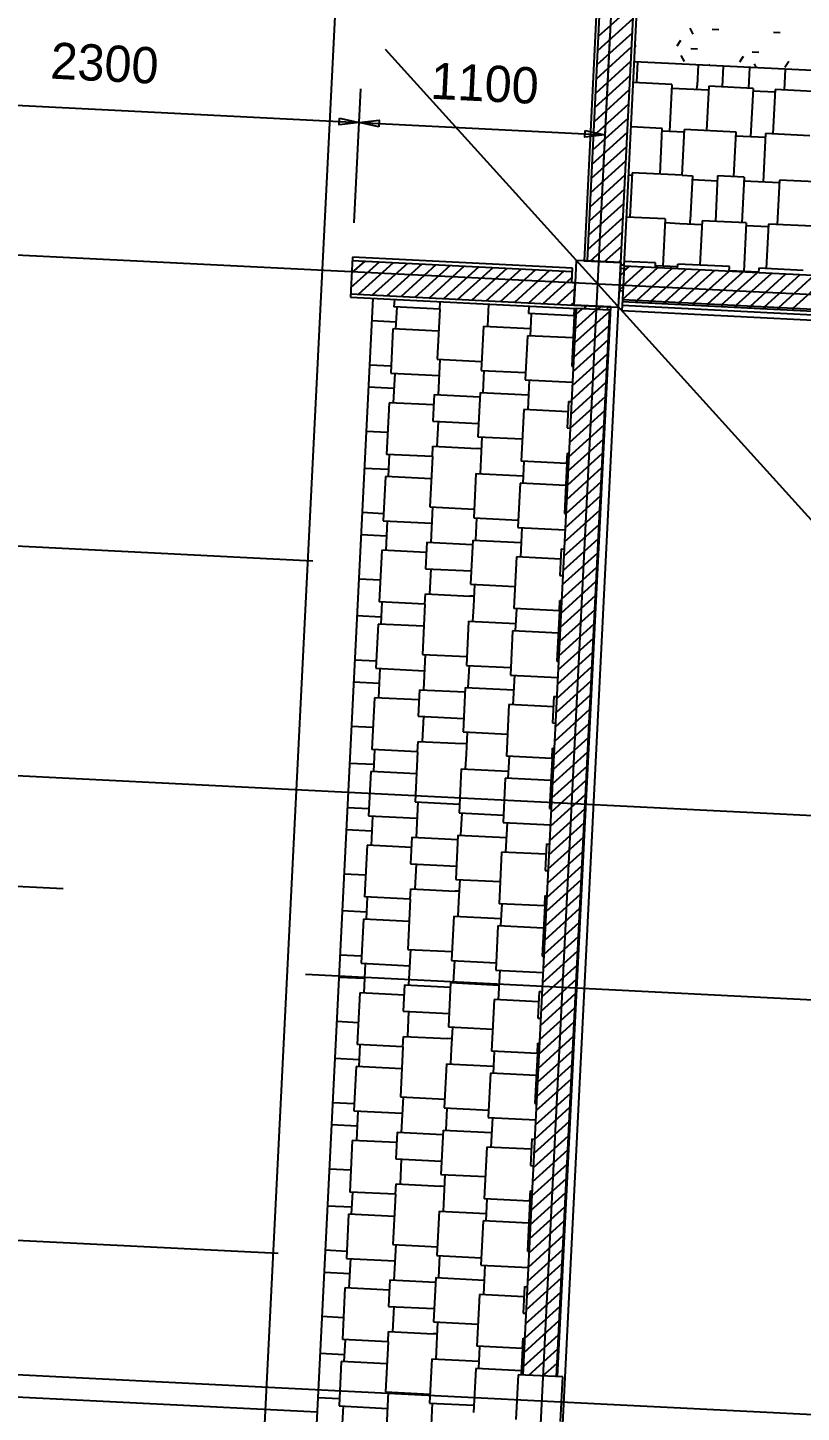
# Model space of a CAD drawing. Extents: x 549999 to 550212, y 1838161 to 1838467.
# Drawn here: x 550124.45 to 550127.91, y 1838351.09 to 1838357.28 of the extents above; entities that cross this region are included whole.
import ezdxf

# ---------------------------------------------------------------- set-up
doc = ezdxf.new("R2010")
doc.units = 0
for name, color, linetype in [('Level 11', 7, 'Continuous'), ('Level 14', 7, 'Continuous'), ('Level 15', 7, 'Continuous'), ('Level 18', 7, 'Continuous'), ('Level 20', 7, 'Continuous'), ('Level 24', 7, 'Continuous'), ('Level 28', 7, 'Continuous'), ('Level 36', 7, 'Continuous'), ('Level 37', 7, 'Continuous'), ('Level 39', 7, 'Continuous'), ('Level 4', 7, 'Continuous'), ('Level 42', 7, 'Continuous'), ('Level 6', 7, 'Continuous'), ('Level 8', 7, 'Continuous')]:
    doc.layers.add(name, color=color, linetype=linetype)

# ---------------------------------------------------------------- blocks, each defined once
blk = doc.blocks.new('SPOT_0')
at = {"layer": 'Level 24'}
for p, q in [((0, 0.2), (0, 0.3)), ((-0.1, 0.25), (0.8, 0.25)), ((0, 0), (-0.2, 0.2)), ((-0.2, 0.2), (0.2, 0.2)), ((0, 0), (-0.2, 0.2)), ((-0.2, 0.2), (0.2, 0.2)), ((0.2, 0.2), (0, 0)), ((0.2, 0.2), (0, 0)), ((-0.2, 0), (0.2, 0))]:
    blk.add_line(p, q, dxfattribs=at)

msp = doc.modelspace()

# ---------------------------------------------------------------- linework, layer by layer
at = {"layer": 'Level 11'}
for p, q in [((550127.1136, 1838356.1248), (550127.2045, 1838356.207)), ((550127.1168, 1838356.1883), (550127.1409, 1838356.2101)), ((550127.1107, 1838356.0615), (550127.268, 1838356.2038)), ((550127.1743, 1838356.0583), (550127.3316, 1838356.2006)), ((550127.2378, 1838356.0551), (550127.3951, 1838356.1974)), ((550127.3014, 1838356.0519), (550127.4587, 1838356.1942)), ((550127.365, 1838356.0487), (550127.5223, 1838356.1911)), ((550127.4285, 1838356.0456), (550127.5858, 1838356.1879)), ((550127.4921, 1838356.0424), (550127.6494, 1838356.1847)), ((550127.5556, 1838356.0392), (550127.7129, 1838356.1815)), ((550127.6192, 1838356.036), (550127.7765, 1838356.1784)), ((550127.6828, 1838356.0329), (550127.8401, 1838356.1752)), ((550127.7463, 1838356.0297), (550127.9036, 1838356.172)), ((550127.8099, 1838356.0265), (550127.9672, 1838356.1688)), ((550127.8734, 1838356.0233), (550128.0307, 1838356.1656)), ((550126.903, 1838355.9949), (550126.9312, 1838356.0204)), ((550126.8966, 1838355.8677), (550127.0539, 1838356.0101)), ((550126.8998, 1838355.9313), (550126.9947, 1838356.0172)), ((550126.8934, 1838355.8042), (550127.0507, 1838355.9465)), ((550126.8903, 1838355.7406), (550127.0476, 1838355.883)), ((550126.8871, 1838355.6771), (550127.0444, 1838355.8194)), ((550126.8839, 1838355.6135), (550127.0412, 1838355.7558)), ((550126.8807, 1838355.5499), (550127.038, 1838355.6923)), ((550126.8776, 1838355.4864), (550127.0349, 1838355.6287)), ((550126.8744, 1838355.4228), (550127.0317, 1838355.5651)), ((550126.8712, 1838355.3593), (550127.0285, 1838355.5016)), ((550126.868, 1838355.2957), (550127.0253, 1838355.438)), ((550126.8648, 1838355.2321), (550127.0222, 1838355.3745)), ((550126.8617, 1838355.1686), (550127.019, 1838355.3109)), ((550126.8585, 1838355.105), (550127.0158, 1838355.2473)), ((550126.8553, 1838355.0415), (550127.0126, 1838355.1838)), ((550126.8521, 1838354.9779), (550127.0094, 1838355.1202)), ((550126.849, 1838354.9143), (550127.0063, 1838355.0567)), ((550126.8458, 1838354.8508), (550127.0031, 1838354.9931)), ((550126.8426, 1838354.7872), (550126.9999, 1838354.9295)), ((550126.8394, 1838354.7237), (550126.9967, 1838354.866)), ((550126.8363, 1838354.6601), (550126.9936, 1838354.8024)), ((550126.8331, 1838354.5965), (550126.9904, 1838354.7389)), ((550126.8299, 1838354.533), (550126.9872, 1838354.6753)), ((550126.8267, 1838354.4694), (550126.984, 1838354.6117)), ((550126.8235, 1838354.4059), (550126.9808, 1838354.5482)), ((550126.8204, 1838354.3423), (550126.9777, 1838354.4846)), ((550126.8172, 1838354.2787), (550126.9745, 1838354.4211)), ((550126.814, 1838354.2152), (550126.9713, 1838354.3575)), ((550126.8108, 1838354.1516), (550126.9681, 1838354.2939)), ((550126.8077, 1838354.0881), (550126.965, 1838354.2304)), ((550126.8045, 1838354.0245), (550126.9618, 1838354.1668)), ((550126.8013, 1838353.9609), (550126.9586, 1838354.1033)), ((550126.7981, 1838353.8974), (550126.9554, 1838354.0397)), ((550126.7949, 1838353.8338), (550126.9522, 1838353.9761)), ((550126.7918, 1838353.7703), (550126.9491, 1838353.9126)), ((550126.7886, 1838353.7067), (550126.9459, 1838353.849)), ((550126.7854, 1838353.6431), (550126.9427, 1838353.7855)), ((550126.7822, 1838353.5796), (550126.9395, 1838353.7219)), ((550126.7791, 1838353.516), (550126.9364, 1838353.6583)), ((550126.7759, 1838353.4525), (550126.9332, 1838353.5948)), ((550126.7727, 1838353.3889), (550126.93, 1838353.5312)), ((550126.7695, 1838353.3253), (550126.9268, 1838353.4677)), ((550126.7663, 1838353.2618), (550126.9236, 1838353.4041)), ((550126.7632, 1838353.1982), (550126.9205, 1838353.3405)), ((550126.76, 1838353.1347), (550126.9173, 1838353.277)), ((550126.7568, 1838353.0711), (550126.9141, 1838353.2134)), ((550126.7536, 1838353.0075), (550126.9109, 1838353.1499)), ((550126.7505, 1838352.944), (550126.9078, 1838353.0863)), ((550126.7473, 1838352.8804), (550126.9046, 1838353.0227)), ((550126.7441, 1838352.8169), (550126.9014, 1838352.9592)), ((550126.7409, 1838352.7533), (550126.8982, 1838352.8956)), ((550126.7377, 1838352.6897), (550126.895, 1838352.8321)), ((550126.7346, 1838352.6262), (550126.8919, 1838352.7685)), ((550126.7314, 1838352.5626), (550126.8887, 1838352.7049)), ((550126.7282, 1838352.4991), (550126.8855, 1838352.6414)), ((550126.725, 1838352.4355), (550126.8823, 1838352.5778)), ((550126.7219, 1838352.3719), (550126.8792, 1838352.5143)), ((550126.7187, 1838352.3084), (550126.876, 1838352.4507)), ((550126.7155, 1838352.2448), (550126.8728, 1838352.3871)), ((550126.7123, 1838352.1813), (550126.8696, 1838352.3236)), ((550126.7091, 1838352.1177), (550126.8665, 1838352.26)), ((550126.706, 1838352.0541), (550126.8633, 1838352.1965)), ((550126.7028, 1838351.9906), (550126.8601, 1838352.1329)), ((550126.6996, 1838351.927), (550126.8569, 1838352.0693)), ((550126.6964, 1838351.8635), (550126.8537, 1838352.0058)), ((550126.6933, 1838351.7999), (550126.8506, 1838351.9422)), ((550126.6901, 1838351.7363), (550126.8474, 1838351.8787)), ((550126.6869, 1838351.6728), (550126.8442, 1838351.8151)), ((550126.6837, 1838351.6092), (550126.841, 1838351.7515)), ((550126.6806, 1838351.5457), (550126.8379, 1838351.688)), ((550126.6774, 1838351.4821), (550126.8347, 1838351.6244)), ((550126.6742, 1838351.4185), (550126.8315, 1838351.5609)), ((550126.671, 1838351.355), (550126.8283, 1838351.4973)), ((550126.6678, 1838351.2914), (550126.8251, 1838351.4337)), ((550126.6919, 1838351.2525), (550126.822, 1838351.3702)), ((550126.6438, 1838351.2549), (550126.6338, 1838351.0551)), ((550126.8435, 1838351.2449), (550126.6438, 1838351.2549)), ((550126.7554, 1838351.2493), (550126.8188, 1838351.3066)), ((550126.8335, 1838351.0452), (550126.8435, 1838351.2449))]:
    msp.add_line(p, q, dxfattribs=at)
at = {"layer": 'Level 14'}
for p, q in [((550127.0041, 1838357.2394), (550127.0999, 1838357.326)), ((550127.001, 1838357.1759), (550127.1583, 1838357.3182)), ((550126.9978, 1838357.1123), (550127.1551, 1838357.2546)), ((550126.9946, 1838357.0487), (550127.1519, 1838357.1911)), ((550126.9914, 1838356.9852), (550127.1487, 1838357.1275)), ((550126.9882, 1838356.9216), (550127.1455, 1838357.0639)), ((550126.9851, 1838356.858), (550127.1424, 1838357.0004)), ((550126.9819, 1838356.7945), (550127.1392, 1838356.9368)), ((550126.9787, 1838356.7309), (550127.136, 1838356.8733)), ((550126.9755, 1838356.6674), (550127.1328, 1838356.8097)), ((550126.9724, 1838356.6038), (550127.1297, 1838356.7461)), ((550126.9692, 1838356.5402), (550127.1265, 1838356.6826)), ((550126.966, 1838356.4767), (550127.1233, 1838356.619)), ((550126.9628, 1838356.4131), (550127.1201, 1838356.5555)), ((550126.9596, 1838356.3496), (550127.117, 1838356.4919)), ((550126.9565, 1838356.286), (550127.1138, 1838356.4283)), ((550126.966, 1838356.2339), (550127.1106, 1838356.3648)), ((550127.0295, 1838356.2307), (550127.1074, 1838356.3012)), ((550125.8967, 1838356.116), (550126.0237, 1838356.2309)), ((550125.8998, 1838356.1796), (550125.9601, 1838356.2341)), ((550125.9299, 1838356.0854), (550126.0872, 1838356.2278)), ((550125.9935, 1838356.0823), (550126.1508, 1838356.2246)), ((550126.0571, 1838356.0791), (550126.2144, 1838356.2214)), ((550126.1206, 1838356.0759), (550126.2779, 1838356.2182)), ((550126.1842, 1838356.0727), (550126.3415, 1838356.2151)), ((550126.2477, 1838356.0696), (550126.405, 1838356.2119)), ((550126.3113, 1838356.0664), (550126.4686, 1838356.2087)), ((550127.0931, 1838356.2275), (550127.1042, 1838356.2377)), ((550126.3749, 1838356.0632), (550126.5322, 1838356.2055)), ((550126.4384, 1838356.06), (550126.5957, 1838356.2023)), ((550126.502, 1838356.0568), (550126.6593, 1838356.1992)), ((550126.5655, 1838356.0537), (550126.7228, 1838356.196)), ((550126.6291, 1838356.0505), (550126.7864, 1838356.1928)), ((550126.6927, 1838356.0473), (550126.85, 1838356.1896)), ((550126.7562, 1838356.0441), (550126.8851, 1838356.1608)), ((550127.1008, 1838356.1691), (550127.1165, 1838356.1833)), ((550126.8198, 1838356.041), (550126.8977, 1838356.1114)), ((550127.0976, 1838356.1055), (550127.1134, 1838356.1198)), ((550126.8833, 1838356.0378), (550126.8945, 1838356.0479)), ((550126.9435, 1838356.0268), (550126.9519, 1838356.0344)), ((550126.9997, 1838356.0169), (550127.0154, 1838356.0312)), ((550127.1102, 1838356.0562), (550127.1157, 1838356.0612)), ((550127.1688, 1838356.0485), (550127.1793, 1838356.058)), ((550127.2323, 1838356.0454), (550127.2428, 1838356.0549)), ((550127.2959, 1838356.0422), (550127.3064, 1838356.0517)), ((550127.3595, 1838356.039), (550127.37, 1838356.0485)), ((550127.423, 1838356.0358), (550127.4335, 1838356.0453)), ((550127.4866, 1838356.0327), (550127.4971, 1838356.0421)), ((550127.5501, 1838356.0295), (550127.5606, 1838356.039)), ((550127.6137, 1838356.0263), (550127.6242, 1838356.0358)), ((550127.6773, 1838356.0231), (550127.6878, 1838356.0326)), ((550127.7408, 1838356.0199), (550127.7513, 1838356.0294)), ((550127.8044, 1838356.0168), (550127.8149, 1838356.0263)), ((550127.8679, 1838356.0136), (550127.8784, 1838356.0231))]:
    msp.add_line(p, q, dxfattribs=at)
at = {"layer": 'Level 15'}
for p, q in [((550127.4273, 1838357.249), (550127.4136, 1838357.2758)), ((550127.5121, 1838357.2704), (550127.5422, 1838357.2689)), ((550127.1672, 1838357.1961), (550127.1724, 1838357.1958)), ((550127.3707, 1838357.2198), (550127.3544, 1838357.1945)), ((550127.7861, 1838357.2567), (550127.8162, 1838357.2552)), ((550127.3877, 1838357.1259), (550127.3739, 1838357.1528)), ((550127.4162, 1838357.1836), (550127.4464, 1838357.1821)), ((550127.6508, 1838357.1478), (550127.6344, 1838357.1224)), ((550127.6902, 1838357.1699), (550127.7203, 1838357.1684)), ((550127.4994, 1838357.1084), (550127.497, 1838357.1131)), ((550127.7103, 1838357.0978), (550127.7015, 1838357.1151)), ((550127.854, 1838357.1254), (550127.8376, 1838357.1))]:
    msp.add_line(p, q, dxfattribs=at)
at = {"layer": 'Level 18'}
for p, q in [((550127.3198, 1838362.5525), (550126.2589, 1838341.3311)), ((550116.5119, 1838356.6564), (550140.8514, 1838355.4396)), ((550111.653, 1838355.5977), (550125.7261, 1838354.8941)), ((550111.4982, 1838352.5016), (550125.5713, 1838351.798)), ((550121.6982, 1838351.3909), (550140.6017, 1838350.4458))]:
    msp.add_line(p, q, dxfattribs=at)
at = {"layer": 'Level 20'}
for p, q in [((550127.0546, 1838357.2479), (550127.0247, 1838356.6487)), ((550123.6364, 1838356.9683), (550125.9335, 1838356.8535)), ((550125.9111, 1838356.4041), (550125.941, 1838357.0033)), ((550125.9111, 1838356.4041), (550125.941, 1838357.0033)), ((550125.9335, 1838356.8535), (550127.0322, 1838356.7986))]:
    msp.add_line(p, q, dxfattribs=at)
for points in [[(550125.8451, 1838356.8728), (550125.9335, 1838356.8535), (550125.8436, 1838356.8431)], [(550126.022, 1838356.8342), (550125.9335, 1838356.8535), (550126.0235, 1838356.8639)], [(550126.9437, 1838356.8179), (550127.0322, 1838356.7986), (550126.9422, 1838356.7881)]]:
    msp.add_lwpolyline(points, close=True, dxfattribs=at)
at = {"layer": 'Level 28'}
for p, q in [((550127.1179, 1838356.2113), (550127.1105, 1838356.0615)), ((550133.1843, 1838355.908), (550127.1179, 1838356.2113)), ((550126.9043, 1838356.0217), (550126.666, 1838351.2538)), ((550127.0541, 1838356.0142), (550126.9043, 1838356.0217)), ((550127.1105, 1838356.0615), (550130.9407, 1838355.87)), ((550126.8158, 1838351.2463), (550127.0541, 1838356.0142)), ((550126.6438, 1838351.2549), (550126.6338, 1838351.0551)), ((550126.8435, 1838351.2449), (550126.6438, 1838351.2549)), ((550126.8335, 1838351.0452), (550126.8435, 1838351.2449))]:
    msp.add_line(p, q, dxfattribs=at)
at = {"layer": 'Level 36'}
for p, q in [((550125.0559, 1838341.9298), (550126.1179, 1838363.1711)), ((550111.8211, 1838354.5625), (550140.8625, 1838353.1106))]:
    msp.add_line(p, q, dxfattribs=at)
at = {"layer": 'Level 37'}
for p, q in [((550130.9539, 1838356.9357), (550127.1636, 1838357.1251)), ((550125.9943, 1838356.0672), (550125.5208, 1838346.594))]:
    msp.add_line(p, q, dxfattribs=at)
at = {"layer": 'Level 39'}
for p, q in [((550126.05, 1838357.1808), (550129.9876, 1838352.8288)), ((550129.9876, 1838352.8288), (550125.693, 1838353.0435))]:
    msp.add_line(p, q, dxfattribs=at)
at = {"layer": 'Level 4'}
for p, q in [((550126.9937, 1838357.3313), (550126.9389, 1838356.2353)), ((550126.9539, 1838356.2345), (550127.0087, 1838357.3306)), ((550127.1037, 1838356.227), (550127.1585, 1838357.3231)), ((550127.1179, 1838356.2113), (550127.1735, 1838357.3224)), ((550125.9035, 1838356.252), (550125.8945, 1838356.0722)), ((550125.9027, 1838356.237), (550126.8865, 1838356.1878)), ((550126.8872, 1838356.2028), (550125.9035, 1838356.252)), ((550126.9389, 1838356.2353), (550127.1037, 1838356.227)), ((550127.1037, 1838356.227), (550127.1032, 1838356.217)), ((550127.1032, 1838356.217), (550127.1182, 1838356.2163)), ((550126.884, 1838356.1379), (550126.8872, 1838356.2028)), ((550127.1025, 1838356.202), (550127.0975, 1838356.1022)), ((550127.1025, 1838356.202), (550127.1174, 1838356.2013)), ((550125.8952, 1838356.0872), (550126.894, 1838356.0372)), ((550126.899, 1838356.1371), (550126.884, 1838356.1379)), ((550126.894, 1838356.0372), (550126.899, 1838356.1371)), ((550127.0975, 1838356.1022), (550127.1124, 1838356.1014)), ((550125.8945, 1838356.0722), (550126.9043, 1838356.0217)), ((550126.8197, 1838351.2461), (550127.0588, 1838356.029)), ((550127.0588, 1838356.029), (550126.894, 1838356.0372)), ((550126.9432, 1838356.0198), (550126.9439, 1838356.0348)), ((550127.0438, 1838356.0298), (550127.043, 1838356.0148)), ((550127.1092, 1838356.0365), (550127.108, 1838356.0115)), ((550127.1105, 1838356.0615), (550127.1092, 1838356.0365)), ((550127.1092, 1838356.0365), (550130.8695, 1838355.8485)), ((550130.8703, 1838355.8635), (550127.11, 1838356.0515)), ((550130.8683, 1838355.8235), (550127.108, 1838356.0115))]:
    msp.add_line(p, q, dxfattribs=at)
at = {"layer": 'Level 42'}
for p, q in [((550127.1783, 1838357.1244), (550127.1736, 1838357.0316)), ((550127.4487, 1838357.1109), (550127.4441, 1838357.0181)), ((550127.5608, 1838357.1053), (550127.5562, 1838357.0125)), ((550127.6795, 1838357.0993), (550127.6749, 1838357.0065)), ((550127.8378, 1838357.0914), (550127.8332, 1838356.9986)), ((550127.3319, 1838357.0237), (550127.159, 1838357.0323)), ((550127.3319, 1838357.0237), (550127.3214, 1838356.8132)), ((550127.4432, 1838357), (550127.4441, 1838357.0181)), ((550127.4968, 1838357.0154), (550127.4869, 1838356.8169)), ((550127.6947, 1838357.0055), (550127.4968, 1838357.0154)), ((550127.397, 1838357.0023), (550127.331, 1838357.0056)), ((550127.4959, 1838356.9974), (550127.397, 1838357.0023)), ((550127.6947, 1838357.0055), (550127.6839, 1838356.789)), ((550127.793, 1838356.9886), (550127.6941, 1838356.9935)), ((550127.7936, 1838357.0006), (550127.7837, 1838356.8021)), ((550127.9915, 1838356.9907), (550127.7936, 1838357.0006)), ((550127.289, 1838356.8268), (550127.1491, 1838356.8338)), ((550127.2788, 1838356.6223), (550127.289, 1838356.8268)), ((550127.3874, 1838356.8099), (550127.2884, 1838356.8148)), ((550127.3777, 1838356.6174), (550127.388, 1838356.8219)), ((550127.6188, 1838356.8103), (550127.388, 1838356.8219)), ((550127.6089, 1838356.6119), (550127.6188, 1838356.8103)), ((550127.7498, 1838356.7857), (550127.6179, 1838356.7923)), ((550127.7507, 1838356.8038), (550127.7399, 1838356.5872)), ((550127.9486, 1838356.7939), (550127.7507, 1838356.8038)), ((550127.1529, 1838356.6166), (550127.1382, 1838356.6173)), ((550127.1535, 1838356.6286), (550127.1436, 1838356.4301)), ((550127.3777, 1838356.6174), (550127.1535, 1838356.6286)), ((550127.3777, 1838356.6174), (550127.4239, 1838356.6151)), ((550127.4239, 1838356.6151), (550127.414, 1838356.4166)), ((550127.5351, 1838356.5914), (550127.423, 1838356.597)), ((550127.5363, 1838356.6155), (550127.5261, 1838356.411)), ((550127.6551, 1838356.6096), (550127.5363, 1838356.6155)), ((550127.6551, 1838356.6096), (550127.6448, 1838356.405)), ((550127.8125, 1838356.5836), (550127.6542, 1838356.5915)), ((550127.8131, 1838356.5956), (550127.8031, 1838356.3971)), ((550128.0373, 1838356.5844), (550127.8131, 1838356.5956)), ((550127.3019, 1838356.4222), (550127.1289, 1838356.4308)), ((550127.3019, 1838356.4222), (550127.2913, 1838356.2117)), ((550127.3669, 1838356.4009), (550127.301, 1838356.4041)), ((550127.4658, 1838356.3959), (550127.3669, 1838356.4009)), ((550127.4131, 1838356.3985), (550127.414, 1838356.4166)), ((550127.4667, 1838356.414), (550127.4568, 1838356.2155)), ((550127.6646, 1838356.4041), (550127.4667, 1838356.414)), ((550127.6646, 1838356.4041), (550127.6538, 1838356.1875)), ((550127.763, 1838356.3871), (550127.664, 1838356.392)), ((550127.7636, 1838356.3991), (550127.7536, 1838356.2006)), ((550127.9614, 1838356.3892), (550127.7636, 1838356.3991)), ((550127.259, 1838356.2254), (550127.119, 1838356.2324)), ((550127.2579, 1838356.2043), (550127.259, 1838356.2254)), ((550127.3573, 1838356.2084), (550127.2584, 1838356.2133)), ((550127.3568, 1838356.1993), (550127.3579, 1838356.2204)), ((550127.5887, 1838356.2089), (550127.3579, 1838356.2204)), ((550127.5877, 1838356.1878), (550127.5887, 1838356.2089)), ((550127.7198, 1838356.1842), (550127.5878, 1838356.1908)), ((550127.7207, 1838356.2023), (550127.7196, 1838356.1812)), ((550127.9185, 1838356.1924), (550127.7207, 1838356.2023)), ((550126.0907, 1838356.0624), (550126.0891, 1838356.0293)), ((550126.2936, 1838356.019), (550126.0891, 1838356.0293)), ((550126.1011, 1838356.0287), (550126.0962, 1838355.9297)), ((550126.2936, 1838356.019), (550126.2952, 1838356.0522)), ((550126.5118, 1838356.0413), (550126.5101, 1838356.0082)), ((550126.6922, 1838356.0323), (550126.6906, 1838355.9992)), ((550126.8951, 1838355.989), (550126.8967, 1838356.0221)), ((550125.9894, 1838355.9681), (550126.0978, 1838355.9627)), ((550126.2936, 1838356.019), (550126.2824, 1838355.7948)), ((550126.5101, 1838356.0082), (550126.5068, 1838355.9423)), ((550126.8951, 1838355.989), (550126.6906, 1838355.9992)), ((550126.7026, 1838355.9986), (550126.6977, 1838355.8997)), ((550126.8951, 1838355.989), (550126.8839, 1838355.7647)), ((550126.0841, 1838355.9303), (550126.0743, 1838355.7325)), ((550126.2886, 1838355.9201), (550126.0841, 1838355.9303)), ((550126.4888, 1838355.9432), (550126.4789, 1838355.7453)), ((550126.4888, 1838355.9432), (550126.6993, 1838355.9326)), ((550126.6856, 1838355.9003), (550126.6757, 1838355.7024)), ((550126.8901, 1838355.89), (550126.6856, 1838355.9003)), ((550126.2824, 1838355.7948), (550126.4809, 1838355.7849)), ((550126.2944, 1838355.7942), (550126.2865, 1838355.6359)), ((550125.9795, 1838355.7703), (550126.0759, 1838355.7654)), ((550126.0743, 1838355.7325), (550126.2908, 1838355.7216)), ((550126.0923, 1838355.7316), (550126.0857, 1838355.5996)), ((550126.4789, 1838355.7453), (550126.6774, 1838355.7354)), ((550126.4909, 1838355.7447), (550126.486, 1838355.6457)), ((550126.8839, 1838355.7647), (550126.8915, 1838355.7643)), ((550125.9746, 1838355.6713), (550126.089, 1838355.6656)), ((550126.6757, 1838355.7024), (550126.8878, 1838355.6918)), ((550126.6938, 1838355.7015), (550126.6872, 1838355.5696)), ((550126.0677, 1838355.6005), (550126.0561, 1838355.3697)), ((550126.2661, 1838355.5906), (550126.0677, 1838355.6005)), ((550126.2685, 1838355.6368), (550126.2625, 1838355.5181)), ((550126.2685, 1838355.6368), (550126.473, 1838355.6266)), ((550126.4739, 1838355.6464), (550126.4641, 1838355.4485)), ((550126.4739, 1838355.6464), (550126.6905, 1838355.6355)), ((550126.8699, 1838355.6067), (550126.864, 1838355.488)), ((550126.8699, 1838355.6067), (550126.8835, 1838355.606)), ((550126.6691, 1838355.5705), (550126.6576, 1838355.3396)), ((550126.8676, 1838355.5605), (550126.6691, 1838355.5705)), ((550125.9647, 1838355.4734), (550126.0611, 1838355.4686)), ((550126.2625, 1838355.5181), (550126.467, 1838355.5078)), ((550126.2866, 1838355.5169), (550126.281, 1838355.4047)), ((550126.864, 1838355.488), (550126.8776, 1838355.4873)), ((550126.2606, 1838355.3595), (550126.2629, 1838355.4056)), ((550126.2629, 1838355.4056), (550126.4614, 1838355.3957)), ((550126.4641, 1838355.4485), (550126.6625, 1838355.4386)), ((550126.4821, 1838355.4476), (550126.4772, 1838355.3486)), ((550126.2606, 1838355.3595), (550126.0561, 1838355.3697)), ((550126.0681, 1838355.3691), (550126.0632, 1838355.2702)), ((550126.2606, 1838355.3595), (550126.2494, 1838355.1352)), ((550126.4795, 1838355.3948), (550126.4614, 1838355.3957)), ((550126.4772, 1838355.3486), (550126.4739, 1838355.2827)), ((550126.8621, 1838355.3294), (550126.6576, 1838355.3396)), ((550126.6696, 1838355.339), (550126.6647, 1838355.2401)), ((550126.8621, 1838355.3294), (550126.8644, 1838355.3756)), ((550126.8644, 1838355.3756), (550126.872, 1838355.3752)), ((550125.9564, 1838355.3086), (550126.0648, 1838355.3031)), ((550126.4558, 1838355.2836), (550126.4459, 1838355.0857)), ((550126.4558, 1838355.2836), (550126.6663, 1838355.2731)), ((550126.8621, 1838355.3294), (550126.8509, 1838355.1051)), ((550126.0512, 1838355.2708), (550126.0413, 1838355.0729)), ((550126.2557, 1838355.2605), (550126.0512, 1838355.2708)), ((550126.6527, 1838355.2407), (550126.6428, 1838355.0428)), ((550126.8572, 1838355.2305), (550126.6527, 1838355.2407)), ((550125.9465, 1838355.1107), (550126.0429, 1838355.1059)), ((550126.2494, 1838355.1352), (550126.4479, 1838355.1253)), ((550126.2614, 1838355.1346), (550126.2535, 1838354.9763)), ((550126.8509, 1838355.1051), (550126.8585, 1838355.1048)), ((550126.0413, 1838355.0729), (550126.2578, 1838355.0621)), ((550126.0593, 1838355.072), (550126.0527, 1838354.9401)), ((550126.4459, 1838355.0857), (550126.6444, 1838355.0758)), ((550126.4579, 1838355.0851), (550126.453, 1838354.9862)), ((550126.6428, 1838355.0428), (550126.8549, 1838355.0322)), ((550126.6608, 1838355.0419), (550126.6542, 1838354.91)), ((550125.9416, 1838355.0117), (550126.056, 1838355.006)), ((550126.2355, 1838354.9772), (550126.2295, 1838354.8585)), ((550126.2355, 1838354.9772), (550126.44, 1838354.967)), ((550126.441, 1838354.9868), (550126.4311, 1838354.7889)), ((550126.441, 1838354.9868), (550126.6575, 1838354.9759)), ((550126.0347, 1838354.941), (550126.0231, 1838354.7101)), ((550126.2332, 1838354.931), (550126.0347, 1838354.941)), ((550126.6362, 1838354.9109), (550126.6246, 1838354.68)), ((550126.8347, 1838354.901), (550126.6362, 1838354.9109)), ((550126.837, 1838354.9471), (550126.831, 1838354.8284)), ((550126.837, 1838354.9471), (550126.8506, 1838354.9465)), ((550126.2295, 1838354.8585), (550126.434, 1838354.8483)), ((550126.2536, 1838354.8573), (550126.248, 1838354.7452)), ((550125.9317, 1838354.8139), (550126.0281, 1838354.809)), ((550126.4311, 1838354.7889), (550126.6296, 1838354.779)), ((550126.4491, 1838354.788), (550126.4442, 1838354.6891)), ((550126.831, 1838354.8284), (550126.8446, 1838354.8277)), ((550126.2276, 1838354.6999), (550126.23, 1838354.7461)), ((550126.23, 1838354.7461), (550126.4284, 1838354.7361)), ((550126.4465, 1838354.7352), (550126.4284, 1838354.7361)), ((550126.2276, 1838354.6999), (550126.0231, 1838354.7101)), ((550126.0352, 1838354.7095), (550126.0302, 1838354.6106)), ((550126.2276, 1838354.6999), (550126.2164, 1838354.4756)), ((550126.4442, 1838354.6891), (550126.4409, 1838354.6231)), ((550126.8291, 1838354.6698), (550126.6246, 1838354.68)), ((550126.6367, 1838354.6794), (550126.6317, 1838354.5805)), ((550126.8291, 1838354.6698), (550126.8179, 1838354.4456)), ((550126.8291, 1838354.6698), (550126.8314, 1838354.716)), ((550126.8314, 1838354.716), (550126.839, 1838354.7156)), ((550125.9234, 1838354.649), (550126.0319, 1838354.6436)), ((550126.0182, 1838354.6112), (550126.0083, 1838354.4133)), ((550126.2227, 1838354.601), (550126.0182, 1838354.6112)), ((550126.4228, 1838354.624), (550126.4129, 1838354.4261)), ((550126.4228, 1838354.624), (550126.6334, 1838354.6135)), ((550126.6197, 1838354.5811), (550126.6098, 1838354.3832)), ((550126.8242, 1838354.5709), (550126.6197, 1838354.5811)), ((550126.2164, 1838354.4756), (550126.4149, 1838354.4657)), ((550126.2285, 1838354.475), (550126.2205, 1838354.3167)), ((550125.9136, 1838354.4511), (550126.01, 1838354.4463)), ((550126.0083, 1838354.4133), (550126.2248, 1838354.4025)), ((550126.0263, 1838354.4124), (550126.0198, 1838354.2805)), ((550126.4129, 1838354.4261), (550126.6114, 1838354.4162)), ((550126.425, 1838354.4255), (550126.42, 1838354.3266)), ((550126.8179, 1838354.4456), (550126.8255, 1838354.4452)), ((550125.9086, 1838354.3522), (550126.023, 1838354.3464)), ((550126.6098, 1838354.3832), (550126.8219, 1838354.3726)), ((550126.6278, 1838354.3823), (550126.6212, 1838354.2504)), ((550126.2025, 1838354.3176), (550126.1966, 1838354.1989)), ((550126.2025, 1838354.3176), (550126.407, 1838354.3074)), ((550126.408, 1838354.3272), (550126.3981, 1838354.1293)), ((550126.408, 1838354.3272), (550126.6245, 1838354.3164)), ((550126.804, 1838354.2876), (550126.7981, 1838354.1688)), ((550126.804, 1838354.2876), (550126.8176, 1838354.2869)), ((550126.0017, 1838354.2814), (550125.9902, 1838354.0505)), ((550126.2002, 1838354.2715), (550126.0017, 1838354.2814)), ((550126.6032, 1838354.2513), (550126.5916, 1838354.0205)), ((550126.8017, 1838354.2414), (550126.6032, 1838354.2513)), ((550126.1966, 1838354.1989), (550126.4011, 1838354.1887)), ((550126.2206, 1838354.1977), (550126.215, 1838354.0856)), ((550126.7981, 1838354.1688), (550126.8117, 1838354.1682)), ((550125.8987, 1838354.1543), (550125.9951, 1838354.1495)), ((550126.3981, 1838354.1293), (550126.5966, 1838354.1194)), ((550126.4161, 1838354.1284), (550126.4112, 1838354.0295)), ((550126.1947, 1838354.0403), (550125.9902, 1838354.0505)), ((550126.0022, 1838354.0499), (550125.9973, 1838353.951)), ((550126.1947, 1838354.0403), (550126.1835, 1838353.8161)), ((550126.1947, 1838354.0403), (550126.197, 1838354.0865)), ((550126.197, 1838354.0865), (550126.3955, 1838354.0766)), ((550126.4135, 1838354.0757), (550126.3955, 1838354.0766)), ((550126.7962, 1838354.0102), (550126.7985, 1838354.0564)), ((550126.7985, 1838354.0564), (550126.8061, 1838354.056)), ((550125.8905, 1838353.9894), (550125.9989, 1838353.984)), ((550126.4112, 1838354.0295), (550126.4079, 1838353.9635)), ((550126.7962, 1838354.0102), (550126.5916, 1838354.0205)), ((550126.6037, 1838354.0199), (550126.5987, 1838353.9209)), ((550126.7962, 1838354.0102), (550126.7849, 1838353.786)), ((550125.9852, 1838353.9516), (550125.9753, 1838353.7537)), ((550126.1897, 1838353.9414), (550125.9852, 1838353.9516)), ((550126.3899, 1838353.9644), (550126.38, 1838353.7666)), ((550126.3899, 1838353.9644), (550126.6004, 1838353.9539)), ((550126.5867, 1838353.9215), (550126.5768, 1838353.7237)), ((550126.7912, 1838353.9113), (550126.5867, 1838353.9215)), ((550125.8806, 1838353.7915), (550125.977, 1838353.7867)), ((550126.1835, 1838353.8161), (550126.3819, 1838353.8061)), ((550126.1955, 1838353.8155), (550126.1876, 1838353.6572)), ((550125.9753, 1838353.7537), (550126.1919, 1838353.7429)), ((550125.9934, 1838353.7528), (550125.9868, 1838353.6209)), ((550126.38, 1838353.7666), (550126.5785, 1838353.7566)), ((550126.392, 1838353.766), (550126.3871, 1838353.667)), ((550126.7849, 1838353.786), (550126.7925, 1838353.7856)), ((550125.8756, 1838353.6926), (550125.9901, 1838353.6869)), ((550126.375, 1838353.6676), (550126.3651, 1838353.4697)), ((550126.375, 1838353.6676), (550126.5916, 1838353.6568)), ((550126.5768, 1838353.7237), (550126.7889, 1838353.7131)), ((550126.5949, 1838353.7228), (550126.5883, 1838353.5908)), ((550125.9687, 1838353.6218), (550125.9572, 1838353.391)), ((550126.1672, 1838353.6119), (550125.9687, 1838353.6218)), ((550126.1695, 1838353.6581), (550126.1636, 1838353.5393)), ((550126.1695, 1838353.6581), (550126.374, 1838353.6478)), ((550126.771, 1838353.628), (550126.7651, 1838353.5093)), ((550126.771, 1838353.628), (550126.7846, 1838353.6273)), ((550126.5702, 1838353.5917), (550126.5587, 1838353.3609)), ((550126.7687, 1838353.5818), (550126.5702, 1838353.5917)), ((550125.8657, 1838353.4947), (550125.9621, 1838353.4899)), ((550126.1636, 1838353.5393), (550126.3681, 1838353.5291)), ((550126.1877, 1838353.5381), (550126.182, 1838353.426)), ((550126.7651, 1838353.5093), (550126.7787, 1838353.5086)), ((550126.1617, 1838353.3807), (550126.164, 1838353.4269)), ((550126.164, 1838353.4269), (550126.3625, 1838353.417)), ((550126.3651, 1838353.4697), (550126.5636, 1838353.4598)), ((550126.3832, 1838353.4688), (550126.3782, 1838353.3699)), ((550126.1617, 1838353.3807), (550125.9572, 1838353.391)), ((550125.9692, 1838353.3904), (550125.9643, 1838353.2914)), ((550126.1617, 1838353.3807), (550126.1505, 1838353.1565)), ((550126.3805, 1838353.4161), (550126.3625, 1838353.417)), ((550126.3782, 1838353.3699), (550126.3749, 1838353.304)), ((550126.7632, 1838353.3507), (550126.5587, 1838353.3609)), ((550126.5707, 1838353.3603), (550126.5658, 1838353.2614)), ((550126.7632, 1838353.3507), (550126.7655, 1838353.3968)), ((550126.7655, 1838353.3968), (550126.7731, 1838353.3965)), ((550125.8575, 1838353.3298), (550125.9659, 1838353.3244)), ((550126.3569, 1838353.3049), (550126.347, 1838353.107)), ((550126.3569, 1838353.3049), (550126.5674, 1838353.2943)), ((550126.7632, 1838353.3507), (550126.752, 1838353.1264)), ((550125.9522, 1838353.292), (550125.9424, 1838353.0942)), ((550126.1567, 1838353.2818), (550125.9522, 1838353.292)), ((550126.5537, 1838353.262), (550126.5438, 1838353.0641)), ((550126.7582, 1838353.2517), (550126.5537, 1838353.262)), ((550125.8476, 1838353.1319), (550125.944, 1838353.1271)), ((550126.1505, 1838353.1565), (550126.349, 1838353.1466)), ((550126.1625, 1838353.1559), (550126.1546, 1838352.9976)), ((550126.752, 1838353.1264), (550126.7596, 1838353.126)), ((550125.9424, 1838353.0942), (550126.1589, 1838353.0833)), ((550125.9604, 1838353.0932), (550125.9538, 1838352.9613)), ((550126.347, 1838353.107), (550126.5455, 1838353.0971)), ((550126.359, 1838353.1064), (550126.3541, 1838353.0074)), ((550126.5438, 1838353.0641), (550126.7559, 1838353.0535)), ((550126.5619, 1838353.0632), (550126.5553, 1838352.9313)), ((550125.8427, 1838353.033), (550125.9571, 1838353.0273)), ((550126.1366, 1838352.9985), (550126.1306, 1838352.8798)), ((550126.1366, 1838352.9985), (550126.3411, 1838352.9883)), ((550126.342, 1838353.008), (550126.3322, 1838352.8102)), ((550126.342, 1838353.008), (550126.5586, 1838352.9972)), ((550125.9358, 1838352.9622), (550125.9242, 1838352.7314)), ((550126.1342, 1838352.9523), (550125.9358, 1838352.9622)), ((550126.5372, 1838352.9322), (550126.5257, 1838352.7013)), ((550126.7357, 1838352.9222), (550126.5372, 1838352.9322)), ((550126.738, 1838352.9684), (550126.7321, 1838352.8497)), ((550126.738, 1838352.9684), (550126.7516, 1838352.9677)), ((550126.1306, 1838352.8798), (550126.3351, 1838352.8695)), ((550126.1547, 1838352.8786), (550126.1491, 1838352.7664)), ((550125.8328, 1838352.8351), (550125.9292, 1838352.8303)), ((550126.3322, 1838352.8102), (550126.5306, 1838352.8003)), ((550126.3502, 1838352.8093), (550126.3453, 1838352.7103)), ((550126.7321, 1838352.8497), (550126.7457, 1838352.849)), ((550126.1287, 1838352.7212), (550126.131, 1838352.7673)), ((550126.131, 1838352.7673), (550126.3295, 1838352.7574)), ((550126.3476, 1838352.7565), (550126.3295, 1838352.7574)), ((550126.1287, 1838352.7212), (550125.9242, 1838352.7314)), ((550125.9362, 1838352.7308), (550125.9313, 1838352.6318)), ((550126.1287, 1838352.7212), (550126.1175, 1838352.4969)), ((550126.3453, 1838352.7103), (550126.342, 1838352.6444)), ((550126.7302, 1838352.6911), (550126.5257, 1838352.7013)), ((550126.5377, 1838352.7007), (550126.5328, 1838352.6018)), ((550126.7302, 1838352.6911), (550126.719, 1838352.4668)), ((550126.7302, 1838352.6911), (550126.7325, 1838352.7373)), ((550126.7325, 1838352.7373), (550126.7401, 1838352.7369)), ((550125.8245, 1838352.6702), (550125.933, 1838352.6648)), ((550125.9193, 1838352.6324), (550125.9094, 1838352.4346)), ((550126.1238, 1838352.6222), (550125.9193, 1838352.6324)), ((550126.3239, 1838352.6453), (550126.314, 1838352.4474)), ((550126.3239, 1838352.6453), (550126.5344, 1838352.6348)), ((550126.5208, 1838352.6024), (550126.5109, 1838352.4045)), ((550126.7253, 1838352.5922), (550126.5208, 1838352.6024)), ((550126.1175, 1838352.4969), (550126.316, 1838352.487)), ((550126.1295, 1838352.4963), (550126.1216, 1838352.338)), ((550125.8146, 1838352.4724), (550125.911, 1838352.4676)), ((550125.9094, 1838352.4346), (550126.1259, 1838352.4237)), ((550125.9274, 1838352.4337), (550125.9208, 1838352.3018)), ((550126.314, 1838352.4474), (550126.5125, 1838352.4375)), ((550126.3261, 1838352.4468), (550126.3211, 1838352.3479)), ((550126.719, 1838352.4668), (550126.7266, 1838352.4665)), ((550125.8097, 1838352.3734), (550125.9241, 1838352.3677)), ((550126.5109, 1838352.4045), (550126.723, 1838352.3939)), ((550126.5289, 1838352.4036), (550126.5223, 1838352.2717)), ((550126.1036, 1838352.3389), (550126.0976, 1838352.2202)), ((550126.1036, 1838352.3389), (550126.3081, 1838352.3287)), ((550126.3091, 1838352.3485), (550126.2992, 1838352.1506)), ((550126.3091, 1838352.3485), (550126.5256, 1838352.3376)), ((550126.7051, 1838352.3088), (550126.6991, 1838352.1901)), ((550126.7051, 1838352.3088), (550126.7187, 1838352.3082)), ((550125.9028, 1838352.3027), (550125.8912, 1838352.0718)), ((550126.1013, 1838352.2927), (550125.9028, 1838352.3027)), ((550126.5043, 1838352.2726), (550126.4927, 1838352.0417)), ((550126.7028, 1838352.2627), (550126.5043, 1838352.2726)), ((550126.0976, 1838352.2202), (550126.3022, 1838352.21)), ((550126.1217, 1838352.219), (550126.1161, 1838352.1069)), ((550126.6991, 1838352.1901), (550126.7127, 1838352.1894)), ((550125.7998, 1838352.1756), (550125.8962, 1838352.1707)), ((550126.2992, 1838352.1506), (550126.4977, 1838352.1407)), ((550126.3172, 1838352.1497), (550126.3123, 1838352.0508)), ((550126.0957, 1838352.0616), (550125.8912, 1838352.0718)), ((550125.9033, 1838352.0712), (550125.8983, 1838351.9723)), ((550126.0957, 1838352.0616), (550126.0845, 1838351.8373)), ((550126.0957, 1838352.0616), (550126.0981, 1838352.1078)), ((550126.0981, 1838352.1078), (550126.2965, 1838352.0978)), ((550126.3146, 1838352.0969), (550126.2965, 1838352.0978)), ((550126.6972, 1838352.0315), (550126.6995, 1838352.0777)), ((550126.6995, 1838352.0777), (550126.7071, 1838352.0773)), ((550125.7915, 1838352.0107), (550125.9, 1838352.0052)), ((550126.3123, 1838352.0508), (550126.309, 1838351.9848)), ((550126.6972, 1838352.0315), (550126.4927, 1838352.0417)), ((550126.5048, 1838352.0411), (550126.4998, 1838351.9422)), ((550126.6972, 1838352.0315), (550126.686, 1838351.8073)), ((550125.8863, 1838351.9729), (550125.8764, 1838351.775)), ((550126.0908, 1838351.9626), (550125.8863, 1838351.9729)), ((550126.2909, 1838351.9857), (550126.281, 1838351.7878)), ((550126.2909, 1838351.9857), (550126.5015, 1838351.9752)), ((550126.4878, 1838351.9428), (550126.4779, 1838351.7449)), ((550126.6923, 1838351.9326), (550126.4878, 1838351.9428)), ((550125.7817, 1838351.8128), (550125.8781, 1838351.808)), ((550126.0845, 1838351.8373), (550126.283, 1838351.8274)), ((550126.0966, 1838351.8367), (550126.0887, 1838351.6784)), ((550125.8764, 1838351.775), (550126.0929, 1838351.7642)), ((550125.8945, 1838351.7741), (550125.8879, 1838351.6422)), ((550126.281, 1838351.7878), (550126.4795, 1838351.7779)), ((550126.2931, 1838351.7872), (550126.2881, 1838351.6883)), ((550126.686, 1838351.8073), (550126.6936, 1838351.8069)), ((550125.7767, 1838351.7139), (550125.8912, 1838351.7081)), ((550126.2761, 1838351.6889), (550126.2662, 1838351.491)), ((550126.2761, 1838351.6889), (550126.4926, 1838351.6781)), ((550126.4779, 1838351.7449), (550126.69, 1838351.7343)), ((550126.4959, 1838351.744), (550126.4893, 1838351.6121)), ((550125.8698, 1838351.6431), (550125.8583, 1838351.4122)), ((550126.0683, 1838351.6332), (550125.8698, 1838351.6431)), ((550126.0706, 1838351.6793), (550126.0647, 1838351.5606)), ((550126.0706, 1838351.6793), (550126.2751, 1838351.6691)), ((550126.6721, 1838351.6493), (550126.6662, 1838351.5305)), ((550126.6721, 1838351.6493), (550126.6857, 1838351.6486)), ((550126.4713, 1838351.613), (550126.4598, 1838351.3822)), ((550126.6698, 1838351.6031), (550126.4713, 1838351.613)), ((550125.7668, 1838351.516), (550125.8632, 1838351.5112)), ((550126.0647, 1838351.5606), (550126.2692, 1838351.5504)), ((550126.0887, 1838351.5594), (550126.0831, 1838351.4473)), ((550126.6662, 1838351.5305), (550126.6798, 1838351.5299)), ((550126.0628, 1838351.402), (550126.0651, 1838351.4482)), ((550126.0651, 1838351.4482), (550126.2636, 1838351.4383)), ((550126.2662, 1838351.491), (550126.4647, 1838351.4811)), ((550126.2843, 1838351.4901), (550126.2793, 1838351.3912)), ((550126.0628, 1838351.402), (550125.8583, 1838351.4122)), ((550125.8703, 1838351.4116), (550125.8654, 1838351.3127)), ((550126.0628, 1838351.402), (550126.0516, 1838351.1778)), ((550126.2816, 1838351.4374), (550126.2636, 1838351.4383)), ((550126.2793, 1838351.3912), (550126.276, 1838351.3252)), ((550126.6643, 1838351.3719), (550126.4598, 1838351.3822)), ((550126.4718, 1838351.3816), (550126.4668, 1838351.2826)), ((550126.6643, 1838351.3719), (550126.6666, 1838351.4181)), ((550126.6666, 1838351.4181), (550126.6742, 1838351.4177)), ((550125.7586, 1838351.3511), (550125.867, 1838351.3457)), ((550126.258, 1838351.3261), (550126.2481, 1838351.1283)), ((550126.258, 1838351.3261), (550126.4685, 1838351.3156)), ((550126.6643, 1838351.3719), (550126.6584, 1838351.2542)), ((550125.8533, 1838351.3133), (550125.8434, 1838351.1154)), ((550126.0578, 1838351.3031), (550125.8533, 1838351.3133)), ((550126.4548, 1838351.2832), (550126.4449, 1838351.0854)), ((550126.6593, 1838351.273), (550126.4548, 1838351.2832)), ((550125.7487, 1838351.1532), (550125.8451, 1838351.1484)), ((550126.0516, 1838351.1778), (550126.2501, 1838351.1678)), ((550126.0636, 1838351.1772), (550126.0557, 1838351.0189)), ((550125.8434, 1838351.1154), (550126.06, 1838351.1046)), ((550125.8615, 1838351.1145), (550125.8549, 1838350.9826)), ((550126.2481, 1838351.1283), (550126.4466, 1838351.1183)), ((550126.2601, 1838351.1277), (550126.2552, 1838351.0287))]:
    msp.add_line(p, q, dxfattribs=at)
at = {"layer": 'Level 6'}
for p, q in [((550126.904, 1838356.237), (550126.899, 1838356.1371)), ((550126.904, 1838356.237), (550126.899, 1838356.1371)), ((550127.1037, 1838356.227), (550126.904, 1838356.237)), ((550126.9389, 1838356.2353), (550126.904, 1838356.237)), ((550126.9539, 1838356.2345), (550126.9389, 1838356.2353)), ((550127.1037, 1838356.227), (550126.9539, 1838356.2345)), ((550127.0937, 1838356.0273), (550127.1037, 1838356.227)), ((550127.0975, 1838356.1022), (550127.1032, 1838356.217)), ((550127.1032, 1838356.217), (550127.1037, 1838356.227)), ((550126.899, 1838356.1371), (550126.894, 1838356.0372)), ((550126.899, 1838356.1371), (550126.894, 1838356.0372)), ((550127.0937, 1838356.0273), (550127.0975, 1838356.1022)), ((550126.894, 1838356.0372), (550127.0937, 1838356.0273)), ((550126.894, 1838356.0372), (550126.9439, 1838356.0348)), ((550126.9439, 1838356.0348), (550127.0438, 1838356.0298)), ((550127.0438, 1838356.0298), (550127.0588, 1838356.029)), ((550127.0588, 1838356.029), (550127.0937, 1838356.0273))]:
    msp.add_line(p, q, dxfattribs=at)
at = {"layer": 'Level 8'}
for p, q in [((550126.6743, 1838347.6377), (550127.0937, 1838356.0273)), ((550122.5594, 1838351.2477), (550125.7454, 1838351.0884))]:
    msp.add_line(p, q, dxfattribs=at)

# ---------------------------------------------------------------- block references
at = {"layer": 'Level 24', "xscale": 0.9000000000000004, "yscale": 0.9, "rotation": -2.8619937920406366}
msp.add_blockref('SPOT_0', (550123.88, 1838353.24), dxfattribs=at)

# ---------------------------------------------------------------- texts
at = {"layer": 'Level 20'}
for s, p in [('2300', (550124.55, 1838357.05)), ('1100', (550126.25, 1838356.96))]:
    msp.add_text(s, height=0.16224, rotation=357.13801, dxfattribs=at).set_placement(p)

doc.saveas('drawing.dxf')
